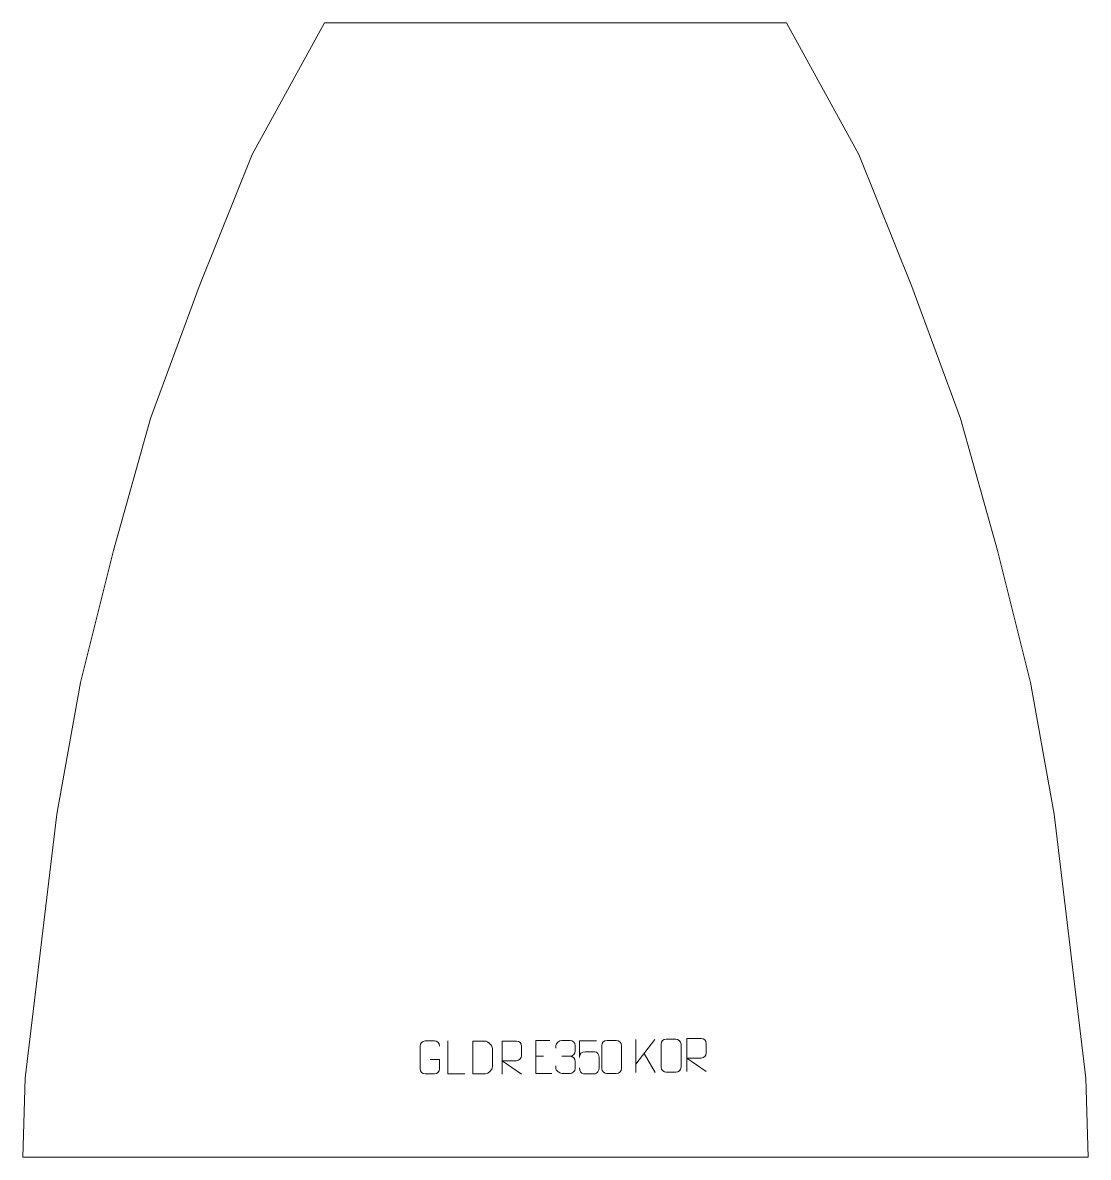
# Model space of a CAD drawing. Header units: millimetres. Extents: x -398 to 410, y 419 to 1279.
import ezdxf

# ---------------------------------------------------------------- set-up
doc = ezdxf.new("R2010")
doc.units = ezdxf.units.MM
doc.header["$MEASUREMENT"] = 0
doc.layers.add('layer 1', color=7, linetype='Continuous')

msp = doc.modelspace()

# ---------------------------------------------------------------- linework, layer by layer
at = {"layer": 'layer 1', "color": 242, "lineweight": 9}
msp.add_open_spline([(-168.8845, 1279.4172), (-168.8845, 1279.4172), (181.1149, 1279.4172), (181.1149, 1279.4172), (181.1149, 1279.4172), (181.1149, 1279.4172), (236.1146, 1179.4169), (236.1146, 1179.4169), (236.1146, 1179.4169), (236.1146, 1179.4169), (276.1154, 1079.4177), (276.1154, 1079.4177), (276.1154, 1079.4177), (276.1154, 1079.4177), (313.116, 979.4171), (313.116, 979.4171), (313.116, 979.4171), (313.116, 979.4171), (341.115, 879.4179), (341.115, 879.4179), (341.115, 879.4179), (341.115, 879.4179), (366.115, 779.4176), (366.115, 779.4176), (366.115, 779.4176), (366.115, 779.4176), (384.1159, 679.4184), (384.1159, 679.4184), (384.1159, 679.4184), (384.1159, 679.4184), (408.1154, 479.4171), (408.1154, 479.4171), (408.1154, 479.4171), (408.1154, 479.4171), (409.9144, 419.4176), (409.9144, 419.4176), (409.9144, 419.4176), (409.9144, 419.4176), (-397.6844, 419.4176), (-397.6844, 419.4176), (-397.6844, 419.4176), (-397.6844, 419.4176), (-395.884, 479.4171), (-395.884, 479.4171), (-395.884, 479.4171), (-395.884, 479.4171), (-371.8842, 679.4184), (-371.8842, 679.4184), (-371.8842, 679.4184), (-371.8842, 679.4184), (-353.885, 779.4176), (-353.885, 779.4176), (-353.885, 779.4176), (-353.885, 779.4176), (-328.8847, 879.4179), (-328.8847, 879.4179), (-328.8847, 879.4179), (-328.8847, 879.4179), (-300.8845, 979.4171), (-300.8845, 979.4171), (-300.8845, 979.4171), (-300.8845, 979.4171), (-263.8839, 1079.4177), (-263.8839, 1079.4177), (-263.8839, 1079.4177), (-263.8839, 1079.4177), (-223.8846, 1179.4169), (-223.8846, 1179.4169), (-223.8846, 1179.4169), (-223.8846, 1179.4169), (-168.8845, 1279.4172), (-168.8845, 1279.4172)], degree=3, knots=[0, 0, 0, 0, 0.05263158, 0.05263158, 0.05263158, 0.05263158, 0.10526316, 0.10526316, 0.10526316, 0.10526316, 0.15789474, 0.15789474, 0.15789474, 0.15789474, 0.21052632, 0.21052632, 0.21052632, 0.21052632, 0.26315789, 0.26315789, 0.26315789, 0.26315789, 0.31578947, 0.31578947, 0.31578947, 0.31578947, 0.36842105, 0.36842105, 0.36842105, 0.36842105, 0.42105263, 0.42105263, 0.42105263, 0.42105263, 0.47368421, 0.47368421, 0.47368421, 0.47368421, 0.52631579, 0.52631579, 0.52631579, 0.52631579, 0.57894737, 0.57894737, 0.57894737, 0.57894737, 0.63157895, 0.63157895, 0.63157895, 0.63157895, 0.68421053, 0.68421053, 0.68421053, 0.68421053, 0.73684211, 0.73684211, 0.73684211, 0.73684211, 0.78947368, 0.78947368, 0.78947368, 0.78947368, 0.84210526, 0.84210526, 0.84210526, 0.84210526, 0.89473684, 0.89473684, 0.89473684, 0.89473684, 1, 1, 1, 1], dxfattribs=at)
at = {"layer": 'layer 1', "color": 250, "lineweight": 9}
for points, knots in [([(-88.8763, 493.6244), (-88.8763, 493.6244), (-81.7082, 493.6244), (-81.7082, 493.6244), (-81.7082, 493.6244), (-81.7082, 493.6244), (-81.7082, 486.4563), (-81.7082, 486.4563), (-81.7082, 486.4563), (-81.8479, 484.1329), (-83.5251, 482.6533), (-85.6729, 482.6425), (-85.6729, 482.6425), (-88.0047, 482.6429), (-90.3367, 482.6429), (-92.6682, 482.6425), (-92.6682, 482.6425), (-94.5931, 482.5371), (-96.5653, 484.4216), (-96.5541, 486.4389), (-96.5541, 486.4389), (-96.5537, 492.209), (-96.5537, 497.9787), (-96.5541, 503.748), (-96.5541, 503.748), (-96.5499, 505.8861), (-94.8031, 507.6053), (-92.6508, 507.5919), (-92.6508, 507.5919), (-90.3251, 507.5919), (-87.999, 507.5919), (-85.6729, 507.5919), (-85.6729, 507.5919), (-83.7262, 507.6273), (-81.7348, 506.1358), (-81.7082, 503.6981)], [0, 0, 0, 0, 0.1, 0.1, 0.1, 0.1, 0.2, 0.2, 0.2, 0.2, 0.3, 0.3, 0.3, 0.3, 0.4, 0.4, 0.4, 0.4, 0.5, 0.5, 0.5, 0.5, 0.6, 0.6, 0.6, 0.6, 0.7, 0.7, 0.7, 0.7, 0.8, 0.8, 0.8, 0.8, 1, 1, 1, 1]), ([(-62.6567, 482.6386), (-62.6567, 482.6386), (-75.6058, 482.6386), (-75.6058, 482.6386), (-75.6058, 482.6386), (-75.6058, 482.6386), (-75.6058, 507.5922), (-75.6058, 507.5922)], [0, 0, 0, 0, 0.33333333, 0.33333333, 0.33333333, 0.33333333, 1, 1, 1, 1]), ([(-56.5234, 482.6318), (-54.1916, 482.6322), (-49.2414, 482.6082), (-46.9099, 482.6079), (-46.9099, 482.6079), (-44.9849, 482.5025), (-41.6663, 486.0441), (-41.6775, 488.0614), (-41.6775, 488.0614), (-41.6779, 493.8315), (-41.6779, 496.0012), (-41.6775, 501.7705), (-41.6775, 501.7705), (-41.6818, 503.9086), (-45.0563, 507.5687), (-47.2087, 507.5552), (-47.2087, 507.5552), (-49.5344, 507.5552), (-54.2587, 507.5552), (-56.5848, 507.5552), (-56.5848, 507.5552), (-56.5844, 501.8083), (-56.5231, 488.3791), (-56.5234, 482.6318)], [0, 0, 0, 0, 0.14285714, 0.14285714, 0.14285714, 0.14285714, 0.28571429, 0.28571429, 0.28571429, 0.28571429, 0.42857143, 0.42857143, 0.42857143, 0.42857143, 0.57142857, 0.57142857, 0.57142857, 0.57142857, 0.71428571, 0.71428571, 0.71428571, 0.71428571, 1, 1, 1, 1]), ([(-34.2942, 482.5323), (-34.2942, 482.5323), (-34.2942, 507.4858), (-34.2942, 507.4858), (-34.2942, 507.4858), (-30.6994, 507.4858), (-27.1039, 507.4858), (-23.5087, 507.4858), (-23.5087, 507.4858), (-21.1834, 507.4481), (-19.6261, 505.9581), (-19.6302, 503.5917), (-19.6302, 503.5917), (-19.6306, 501.5562), (-19.6306, 498.4968), (-19.6302, 496.4608), (-19.6302, 496.4608), (-19.6367, 494.5853), (-21.449, 492.6435), (-23.4585, 492.6244), (-23.4585, 492.6244), (-23.4585, 492.6244), (-34.2942, 492.6244), (-34.2942, 492.6244), (-34.2942, 492.6244), (-34.2942, 492.6244), (-19.6395, 482.5323), (-19.6395, 482.5323)], [0, 0, 0, 0, 0.125, 0.125, 0.125, 0.125, 0.25, 0.25, 0.25, 0.25, 0.375, 0.375, 0.375, 0.375, 0.5, 0.5, 0.5, 0.5, 0.625, 0.625, 0.625, 0.625, 0.75, 0.75, 0.75, 0.75, 1, 1, 1, 1]), ([(1.7647, 507.8744), (1.7647, 507.8744), (-8.7413, 507.8744), (-8.7413, 507.8744), (-8.7413, 507.8744), (-8.7413, 507.8744), (-8.7413, 482.9208), (-8.7413, 482.9208), (-8.7413, 482.9208), (-8.7413, 482.9208), (3.3902, 482.9208), (3.3902, 482.9208)], [0, 0, 0, 0, 0.25, 0.25, 0.25, 0.25, 0.5, 0.5, 0.5, 0.5, 1, 1, 1, 1]), ([(6.3282, 502.2542), (6.3282, 502.2542), (6.3282, 504.1114), (6.3282, 504.1114), (6.3282, 504.1114), (6.3139, 505.8533), (8.9784, 507.9714), (11.0375, 507.9487), (11.0375, 507.9487), (13.1016, 507.9487), (15.1656, 507.9487), (17.2293, 507.9487), (17.2293, 507.9487), (19.4238, 507.9575), (21.0221, 506.1107), (21.0665, 504.1986), (21.0665, 504.1986), (21.0661, 502.7635), (21.0661, 501.3284), (21.0665, 499.8929), (21.0665, 499.8929), (21.0179, 498.2394), (19.4153, 496.0094), (17.217, 496.0194), (17.217, 496.0194), (19.4207, 496.0082), (21.0287, 494.205), (21.0827, 492.1455), (21.0827, 492.1455), (21.0823, 490.3608), (21.0823, 488.5761), (21.0827, 486.791), (21.0827, 486.791), (21.0928, 484.7296), (19.0379, 482.9665), (17.217, 482.9746), (17.217, 482.9746), (15.1517, 482.9749), (13.0865, 482.9749), (11.0209, 482.9746), (11.0209, 482.9746), (8.8523, 482.9861), (6.3213, 485.3863), (6.3027, 486.8481), (6.3027, 486.8481), (6.3027, 486.8481), (6.3027, 488.7567), (6.3027, 488.7567)], [0, 0, 0, 0, 0.07692308, 0.07692308, 0.07692308, 0.07692308, 0.15384615, 0.15384615, 0.15384615, 0.15384615, 0.23076923, 0.23076923, 0.23076923, 0.23076923, 0.30769231, 0.30769231, 0.30769231, 0.30769231, 0.38461538, 0.38461538, 0.38461538, 0.38461538, 0.46153846, 0.46153846, 0.46153846, 0.46153846, 0.53846154, 0.53846154, 0.53846154, 0.53846154, 0.61538462, 0.61538462, 0.61538462, 0.61538462, 0.69230769, 0.69230769, 0.69230769, 0.69230769, 0.76923077, 0.76923077, 0.76923077, 0.76923077, 0.84615385, 0.84615385, 0.84615385, 0.84615385, 1, 1, 1, 1]), ([(37.1018, 507.712), (37.1018, 507.712), (24.2501, 507.712), (24.2501, 507.712), (24.2501, 507.712), (24.2504, 503.4814), (24.2504, 499.2505), (24.2501, 495.0193), (24.2501, 495.0193), (24.2498, 498.3294), (25.8808, 499.4012), (28.6928, 499.4617), (28.6928, 499.4617), (31.1324, 499.462), (33.5719, 499.462), (36.0111, 499.4617), (36.0111, 499.4617), (37.6609, 499.4685), (39.1358, 497.088), (39.1643, 495.0193), (39.1643, 495.0193), (39.164, 492.432), (39.164, 489.8444), (39.1643, 487.2567), (39.1643, 487.2567), (39.2105, 485.2973), (37.7111, 482.861), (36.0852, 482.8025), (36.0852, 482.8025), (34.1287, 482.8028), (29.2337, 482.8028), (27.2767, 482.8025), (27.2767, 482.8025), (25.4312, 482.7937), (24.3241, 484.7585), (24.3033, 487.3096)], [0, 0, 0, 0, 0.1, 0.1, 0.1, 0.1, 0.2, 0.2, 0.2, 0.2, 0.3, 0.3, 0.3, 0.3, 0.4, 0.4, 0.4, 0.4, 0.5, 0.5, 0.5, 0.5, 0.6, 0.6, 0.6, 0.6, 0.7, 0.7, 0.7, 0.7, 0.8, 0.8, 0.8, 0.8, 1, 1, 1, 1]), ([(45.1121, 507.961), (47.4782, 507.961), (49.8447, 507.961), (52.2112, 507.961), (52.2112, 507.961), (54.1917, 507.9966), (56.2177, 506.5023), (56.2448, 504.0602), (56.2448, 504.0602), (56.2444, 498.3028), (56.2444, 492.545), (56.2448, 486.7868), (56.2448, 486.7868), (56.1027, 484.4592), (54.3963, 482.9769), (52.2112, 482.9661), (52.2112, 482.9661), (49.8388, 482.9665), (47.4664, 482.9665), (45.0944, 482.9661), (45.0944, 482.9661), (43.1359, 482.8605), (41.1295, 484.7484), (41.1409, 486.7694), (41.1409, 486.7694), (41.1413, 492.55), (41.1413, 498.3303), (41.1409, 504.1101), (41.1409, 504.1101), (41.1452, 506.2521), (42.9223, 507.9746), (45.1121, 507.961)], [0, 0, 0, 0, 0.11111111, 0.11111111, 0.11111111, 0.11111111, 0.22222222, 0.22222222, 0.22222222, 0.22222222, 0.33333333, 0.33333333, 0.33333333, 0.33333333, 0.44444444, 0.44444444, 0.44444444, 0.44444444, 0.55555556, 0.55555556, 0.55555556, 0.55555556, 0.66666667, 0.66666667, 0.66666667, 0.66666667, 0.77777778, 0.77777778, 0.77777778, 0.77777778, 1, 1, 1, 1]), ([(90.1121, 508.961), (92.4782, 508.961), (94.8447, 508.961), (97.2112, 508.961), (97.2112, 508.961), (99.1917, 508.9966), (101.2177, 507.5023), (101.2448, 505.0602), (101.2448, 505.0602), (101.2444, 499.3028), (101.2444, 493.545), (101.2448, 487.7868), (101.2448, 487.7868), (101.1027, 485.4592), (99.3963, 483.9769), (97.2112, 483.9661), (97.2112, 483.9661), (94.8388, 483.9665), (92.4664, 483.9665), (90.0944, 483.9661), (90.0944, 483.9661), (88.1359, 483.8605), (86.1295, 485.7484), (86.1409, 487.7694), (86.1409, 487.7694), (86.1413, 493.55), (86.1413, 499.3303), (86.1409, 505.1101), (86.1409, 505.1101), (86.1452, 507.2521), (87.9223, 508.9746), (90.1121, 508.961)], [0, 0, 0, 0, 0.11111111, 0.11111111, 0.11111111, 0.11111111, 0.22222222, 0.22222222, 0.22222222, 0.22222222, 0.33333333, 0.33333333, 0.33333333, 0.33333333, 0.44444444, 0.44444444, 0.44444444, 0.44444444, 0.55555556, 0.55555556, 0.55555556, 0.55555556, 0.66666667, 0.66666667, 0.66666667, 0.66666667, 0.77777778, 0.77777778, 0.77777778, 0.77777778, 1, 1, 1, 1]), ([(105.7058, 484.5323), (105.7058, 484.5323), (105.7058, 509.4858), (105.7058, 509.4858), (105.7058, 509.4858), (109.3006, 509.4858), (112.8961, 509.4858), (116.4913, 509.4858), (116.4913, 509.4858), (118.8166, 509.4481), (120.3739, 507.9581), (120.3698, 505.5917), (120.3698, 505.5917), (120.3694, 503.5562), (120.3694, 500.4968), (120.3698, 498.4608), (120.3698, 498.4608), (120.3633, 496.5853), (118.551, 494.6435), (116.5415, 494.6244), (116.5415, 494.6244), (116.5415, 494.6244), (105.7058, 494.6244), (105.7058, 494.6244), (105.7058, 494.6244), (105.7058, 494.6244), (120.3605, 484.5323), (120.3605, 484.5323)], [0, 0, 0, 0, 0.125, 0.125, 0.125, 0.125, 0.25, 0.25, 0.25, 0.25, 0.375, 0.375, 0.375, 0.375, 0.5, 0.5, 0.5, 0.5, 0.625, 0.625, 0.625, 0.625, 0.75, 0.75, 0.75, 0.75, 1, 1, 1, 1])]:
    msp.add_open_spline(points, degree=3, knots=knots, dxfattribs=at)
for points in [[(67.0064, 508.6527), (67.0064, 508.6527), (67.0064, 483.6991), (67.0064, 483.6991)], [(81.3826, 508.6527), (81.3826, 508.6527), (67.0064, 490.013), (67.0064, 490.013)], [(-8.7413, 495.9947), (-8.7413, 495.9947), (-2.8917, 495.9947), (-2.8917, 495.9947)], [(11.0379, 496.009), (11.0379, 496.009), (17.2343, 496.009), (17.2343, 496.009)], [(81.7079, 483.7949), (81.7079, 483.7949), (73.2374, 498.1085), (73.2374, 498.1085)]]:
    msp.add_open_spline(points, degree=3, dxfattribs=at)

doc.saveas('drawing.dxf')
